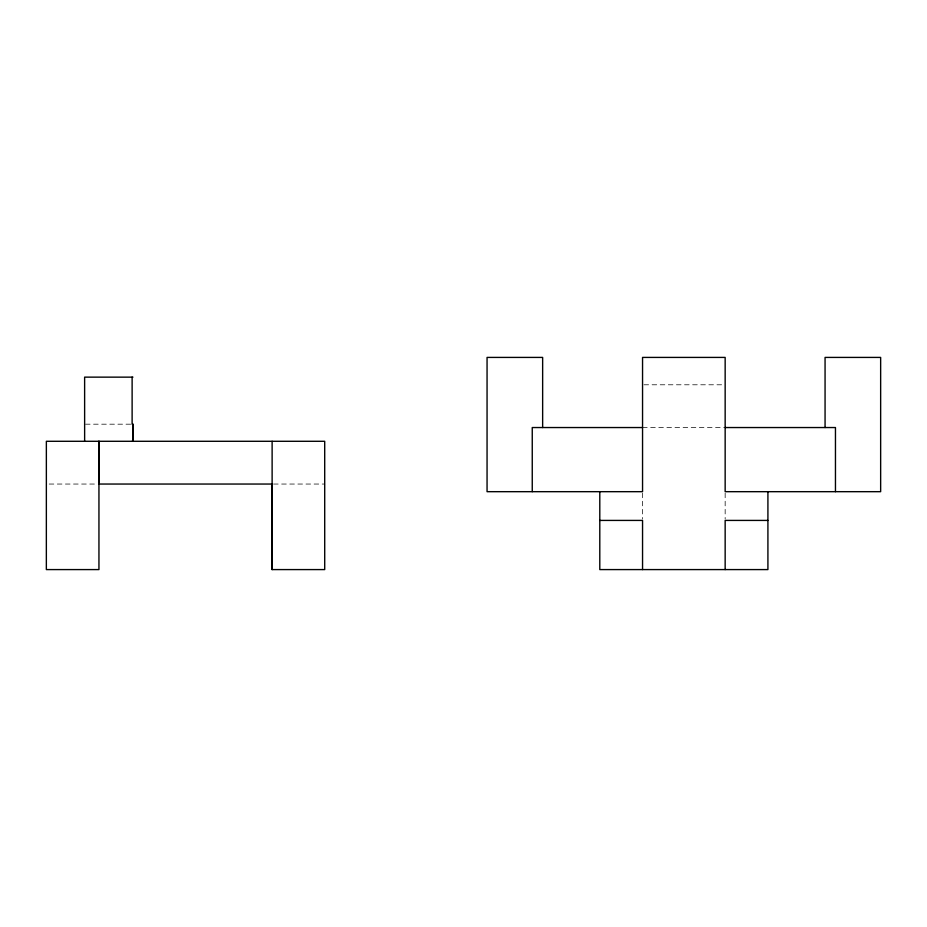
<?xml version="1.0" encoding="UTF-8"?>
<svg xmlns="http://www.w3.org/2000/svg" width="927" height="927" viewBox="0 0 927 927"><rect width="100%" height="100%" fill="white"/><g stroke="black" fill="none" stroke-linecap="round" stroke-linejoin="round"><path stroke-width="0.7" stroke-dasharray="4.63 3.48" d="M643.975 384.786L723.732 384.786M85.458 424.184L132.121 424.184M642.55 427.544L723.732 427.544M49.201 484.045L97.532 484.045M273.546 484.045L324.717 484.045M725.157 493.118L725.157 519.085M642.55 493.118L642.55 519.085"/><path stroke-width="1.39" d="M84.635 441.287L84.624 377.138L132.943 377.15M132.121 377.15L132.121 424.184L132.943 424.184L132.943 441.287L132.121 441.287M132.943 441.287L132.943 424.184M272.121 569.584L272.121 484.045L98.946 484.045L98.946 441.287L98.946 569.584L46.35 569.584L46.362 441.287L324.705 441.287L324.717 569.584L272.121 569.584L272.121 441.287M642.55 427.544L532.249 427.544L532.249 491.681M725.157 427.544L835.459 427.544L835.459 491.681M599.792 520.418L642.55 520.418L642.55 569.584M767.915 520.418L725.157 520.418L725.157 569.584M825.065 427.544L825.065 357.416L880.65 357.416L880.65 491.681L725.157 491.681L725.157 357.416L642.55 357.416L642.55 491.681L487.057 491.681L487.057 357.416L542.643 357.416L542.643 427.544M767.915 491.681L767.915 569.584L599.792 569.584L599.792 491.681"/></g></svg>
